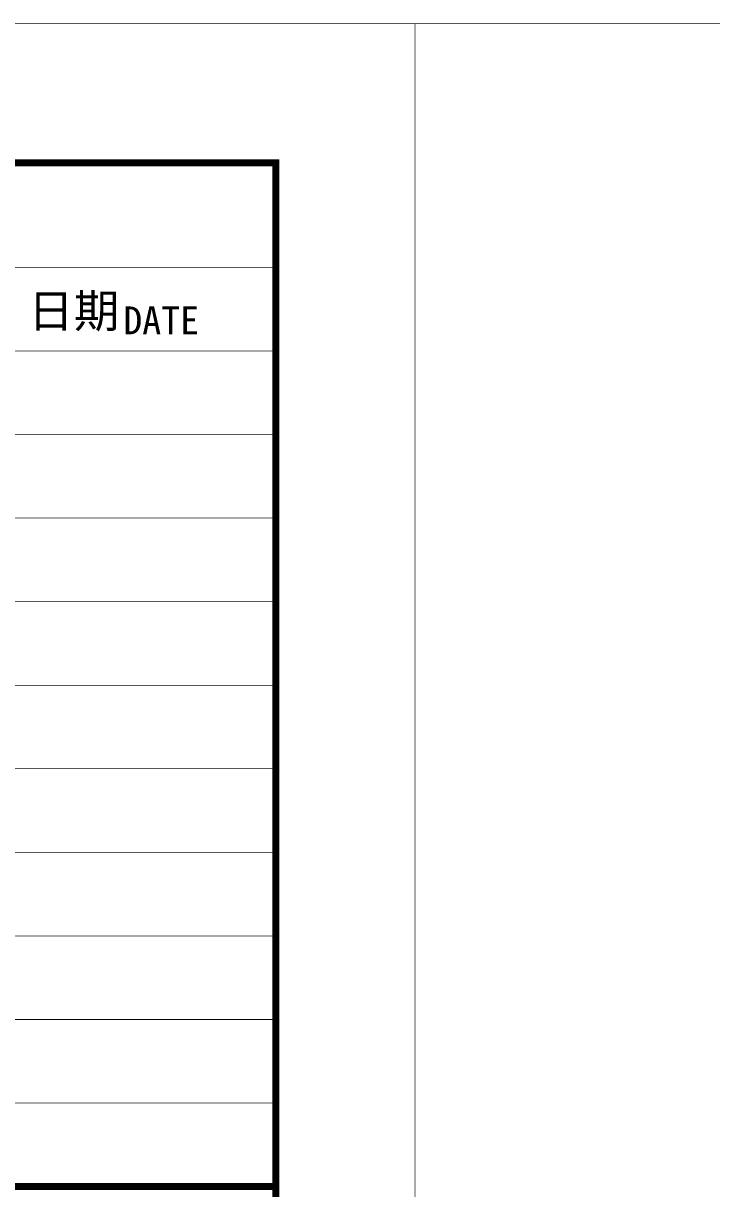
# Model space of a CAD drawing. Extents: x 116425 to 211028, y 11881 to 56060.
# Drawn here: x 167569 to 170043, y 40776 to 44959 of the extents above; entities that cross this region are included whole.
import ezdxf
from ezdxf.enums import TextEntityAlignment as Align
from ezdxf.xclip import XClip

# ---------------------------------------------------------------- set-up
doc = ezdxf.new("R2010")
doc.units = 0
doc.header["$LTSCALE"] = 1000
doc.header["$MEASUREMENT"] = 0
doc.header["$XCLIPFRAME"] = 0
doc.linetypes.add('X-104 13#平面$0$DOTE', pattern=[2.42, 2, -0.2, 0.02, -0.2])
doc.layers.add('X-104 13#平面$0$A_AXIS-轴线', color=36, linetype='X-104 13#平面$0$DOTE')
doc.styles.add('图签信息$0$华文细黑', font='STXIHEI_0.TTF', dxfattribs={"height": 10})

# ---------------------------------------------------------------- blocks, each defined once
blk = doc.blocks.new('X-104 13#平面$0$轴网')
at = {"layer": 'X-104 13#平面$0$A_AXIS-轴线', "linetype": 'X-104 13#平面$0$DOTE'}
blk.add_line((60408.4, 18000), (-2925, 18000), dxfattribs=at)
blk = doc.blocks.new('X-104 13#平面')
for p in [(0, 62400), (0, 0)]:
    blk.add_blockref('X-104 13#平面$0$轴网', p)
blk = doc.blocks.new('图框-A1+1-4')
at = {"const_width": 0.05}
blk.add_lwpolyline([(0, 0), (1051, 0), (1051, 594), (0, 594)], close=True, dxfattribs=at)
blk = doc.blocks.new('图签信息')
at = {"const_width": 0.5}
for points in [[(-65, 574), (-65, 500.5), (0, 500.5), (0, 574)], [(-65, 0), (0, 0), (0, 500.5), (-65, 500.5)]]:
    blk.add_lwpolyline(points, close=True, dxfattribs=at)
at = {"const_width": 0.05}
for points in [[(-65, 566.5), (0, 566.5)], [(-65, 560.5), (0, 560.5)], [(-65, 554.5), (0, 554.5)], [(-65, 548.5), (0, 548.5)], [(-65, 542.5), (0, 542.5)], [(-65, 536.5), (0, 536.5)], [(-65, 530.5), (0, 530.5)], [(-65, 524.5), (0, 524.5)], [(-65, 518.5), (0, 518.5)], [(-65, 512.5), (0, 512.5)], [(-65, 512.5), (0, 512.5)], [(-65, 506.5), (0, 506.5)], [(-65, 500.5), (0, 500.5)]]:
    blk.add_lwpolyline(points, dxfattribs=at)
at = {"style": '图签信息$0$华文细黑'}
for s, height, p in [('日期', 2.4, (-17.792, 564.578)), ('DATE', 2, (-10.959, 563.696))]:
    blk.add_text(s, height=height, dxfattribs=at).set_placement(p, align=Align.TOP_LEFT)
blk = doc.blocks.new('图签-A1')
at = {"color": 2}
blk.add_blockref('图签信息', (0, 0), dxfattribs=at)
blk = doc.blocks.new('图框-A1')
at = {"const_width": 0.05}
blk.add_lwpolyline([(0, 0), (841, 0), (841, 594), (0, 594)], close=True, dxfattribs=at)

msp = doc.modelspace()

# ---------------------------------------------------------------- block references
at = {"xscale": 50, "yscale": 50, "zscale": 50}
for name, p in [('图框-A1+1-4', (116426.7, 15258.1)), ('图框-A1', (168976.7, 15258.1)), ('图签-A1', (168476.7, 15758.1))]:
    msp.add_blockref(name, p, dxfattribs=at)
ref = msp.add_blockref('X-104 13#平面', (135059.8, 23721.2))
XClip(ref).set_block_clipping_path([(47300.0000000066, 8199.9999999998), (54100.0000000072, 18799.9999999998)])
ref = msp.add_blockref('X-104 13#平面', (144576.5, -38678.8))
XClip(ref).set_block_clipping_path([(47300.0000000066, 70599.9999999998), (54100.0000000072, 81199.9999999998)])

doc.saveas('drawing.dxf')
